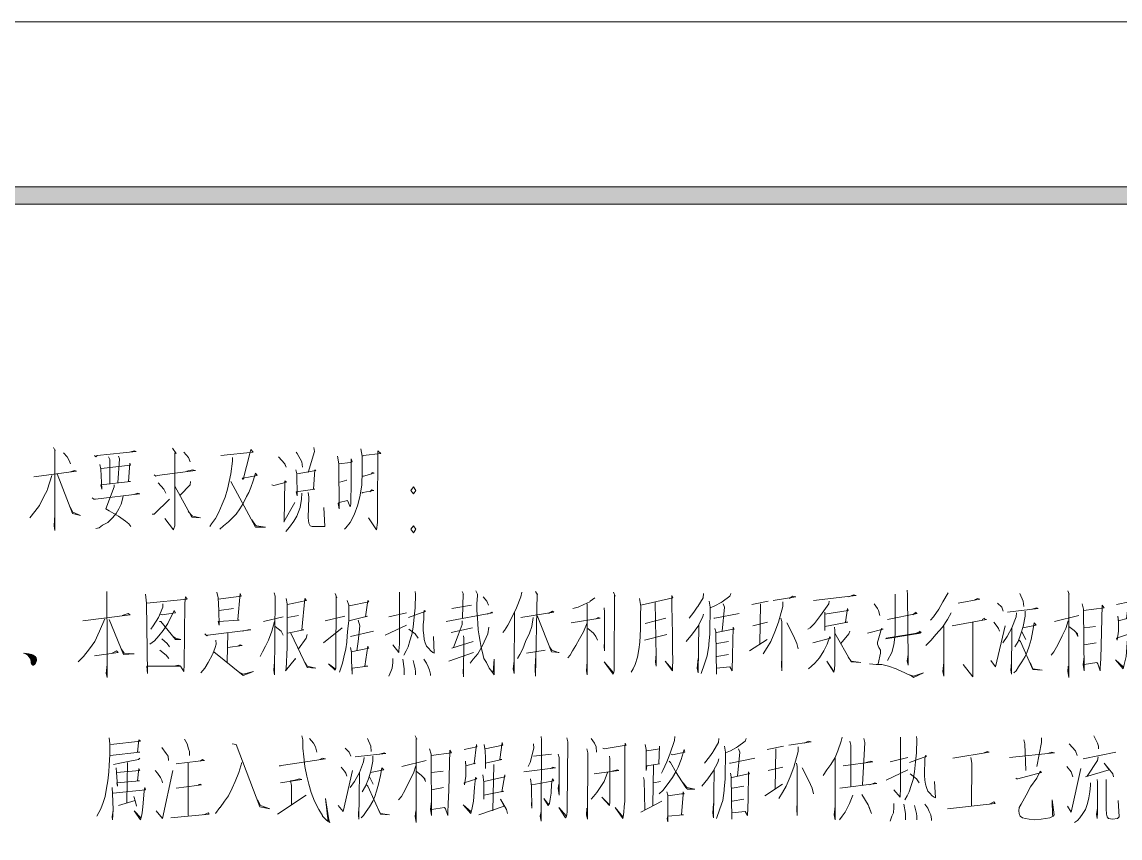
# Model space of a CAD drawing. Header units: millimetres. Extents: x 0 to 829, y 0 to 586.
# Drawn here: x 531.2 to 593.6, y 539.2 to 585.6 of the extents above; entities that cross this region are included whole.
import ezdxf

# ---------------------------------------------------------------- set-up
doc = ezdxf.new("R2010")
doc.units = ezdxf.units.MM

msp = doc.modelspace()

# ---------------------------------------------------------------- hatches: boundary and pattern name
h = msp.add_hatch(color=0)
h.dxf.hatch_style = 2
h.paths.add_polyline_path([(819.788528, 576.266028), (818.80075, 575.281778), (25.142472, 575.281778), (24.154694, 576.266028)])

# ---------------------------------------------------------------- linework, layer by layer
at = {"color": 0, "lineweight": 0}
for points in [[(0, 0), (0, 585.632278), (829.154778, 585.632278), (829.154778, 0)], [(819.788528, 576.266028), (818.80075, 575.281778), (25.142472, 575.281778), (24.154694, 576.266028)], [(553.469528, 558.810583), (553.607111, 559.004611), (553.469528, 559.198639), (553.335472, 559.004611)], [(553.469528, 556.598667), (553.607111, 556.792694), (553.469528, 556.986722), (553.335472, 556.792694)]]:
    msp.add_lwpolyline(points, close=True, dxfattribs=at)
for points in [[(533.011944, 561.449361), (533.121306, 561.255333), (533.093083, 561.332944), (533.093083, 556.715083), (533.064861, 556.986722), (533.093083, 557.607611)], [(533.583444, 561.138917), (533.798639, 560.906083), (533.908, 560.712056), (533.989139, 560.518028)], [(535.347333, 560.983694), (535.428472, 560.906083), (535.509611, 560.983694), (537.710944, 561.216528), (537.601583, 561.255333), (537.329944, 561.177722)], [(539.778222, 561.410556), (539.993417, 561.100111), (539.912278, 561.138917), (539.912278, 557.53), (539.912278, 557.258361), (539.912278, 556.986722), (539.859361, 556.8315), (539.831139, 556.753889), (539.340778, 557.413583)], [(540.427333, 561.177722), (540.698972, 560.867278), (540.783639, 560.634444)], [(542.519306, 560.983694), (544.367861, 561.177722), (544.233806, 561.332944), (544.177361, 561.100111), (543.986861, 560.362806), (543.796361, 559.6255), (543.743444, 559.703111), (543.796361, 559.703111), (544.586583, 559.858333), (544.505444, 559.97475), (544.367861, 559.547889), (544.233806, 559.159833), (544.124444, 558.888194), (543.986861, 558.655361), (543.796361, 558.267306), (543.609389, 557.956861), (543.390667, 557.646417), (543.200167, 557.452389), (542.95675, 557.219556), (542.685111, 556.986722), (542.466389, 556.792694)], [(546.812611, 561.177722), (546.869056, 561.100111), (547.140694, 560.634444), (547.168917, 560.324)], [(547.818028, 561.449361), (547.84625, 561.216528), (547.493472, 560.013556)], [(550.4815, 561.37175), (550.562639, 560.944889), (550.562639, 560.052361), (550.537944, 559.315056), (550.453278, 558.732972), (550.319222, 558.189694), (550.1005, 557.607611), (549.885306, 557.18075), (549.638361, 556.870306), (549.557222, 556.792694)], [(550.590861, 560.944889), (550.619083, 560.983694), (551.6245, 561.100111), (551.458694, 561.255333), (551.458694, 560.983694), (551.434, 558.112083), (551.434, 557.568806), (551.434, 557.18075), (551.377556, 556.753889), (550.915417, 557.452389)], [(535.647194, 560.479222), (535.700111, 560.207583), (535.756556, 559.082222), (535.700111, 559.315056), (537.386389, 559.509083), (537.277028, 559.509083), (537.358167, 560.556833), (537.386389, 560.440417), (535.728333, 560.246389)], [(536.137556, 560.906083), (536.218694, 560.750861), (536.218694, 559.353861)], [(536.705528, 560.944889), (536.761972, 560.789667), (536.680833, 559.431472)], [(543.200167, 560.867278), (543.200167, 560.67325), (543.090806, 559.935944), (543.009667, 559.509083), (542.900306, 559.082222), (542.76625, 558.616556), (542.603972, 558.2285), (542.413472, 557.762833), (542.222972, 557.413583), (542.00425, 557.103139), (541.894889, 556.947917)], [(545.807194, 560.906083), (546.1635, 560.518028), (546.244639, 560.324), (546.135278, 560.556833)], [(549.151528, 560.944889), (549.232667, 560.518028), (549.260889, 557.956861), (549.204444, 558.267306), (549.260889, 558.306111), (549.723028, 558.422528), (549.885306, 558.073278), (549.91, 558.2285), (549.938222, 559.509083), (549.938222, 560.789667), (549.994667, 560.634444), (549.885306, 560.595639), (549.260889, 560.518028)], [(532.930806, 559.858333), (532.683861, 559.082222), (532.659167, 559.004611), (532.468667, 558.655361), (532.221722, 558.150889), (531.950083, 557.801639), (531.678444, 557.452389)], [(531.897167, 559.780722), (534.317222, 560.091167), (534.207861, 560.129972), (533.989139, 560.052361)], [(533.227139, 559.935944), (534.0985, 557.685222), (534.560639, 557.568806), (534.126722, 557.762833), (533.960917, 558.073278)], [(538.744583, 559.897139), (538.825722, 559.819528), (538.906861, 559.858333), (541.079972, 560.129972), (540.917694, 560.168778), (540.593139, 560.091167)], [(546.787917, 560.168778), (546.840833, 559.935944), (546.869056, 558.694167), (546.812611, 558.927), (547.874472, 559.082222), (547.793333, 559.082222), (547.874472, 560.168778), (547.927389, 560.129972), (546.869056, 559.935944)], [(550.590861, 559.819528), (550.643778, 559.819528), (551.2435, 559.97475), (551.162361, 560.013556), (551.081222, 559.97475)], [(536.462111, 559.315056), (536.462111, 559.198639), (535.999972, 557.956861), (536.190472, 557.840444), (536.705528, 557.53), (537.11475, 557.258361), (537.30525, 557.103139), (537.414611, 556.947917)], [(538.963306, 559.431472), (539.287861, 559.082222), (539.397222, 558.849389)], [(539.912278, 559.237444), (540.889472, 557.491194), (541.379833, 557.452389), (540.917694, 557.53), (540.674278, 557.801639)], [(540.808333, 559.509083), (540.783639, 559.315056), (540.212139, 558.732972)], [(543.090806, 559.509083), (544.505444, 556.909111), (545.073417, 556.909111), (544.558361, 556.986722), (544.505444, 557.025528), (544.286722, 557.335972)], [(545.429722, 559.315056), (545.535556, 559.27625), (546.269333, 559.470278), (546.1635, 559.547889), (546.135278, 557.219556), (546.107056, 557.219556), (546.731472, 558.306111)], [(549.285583, 559.470278), (549.694806, 559.586694), (549.666583, 559.586694)], [(535.213278, 558.57775), (535.319111, 558.500139), (535.403778, 558.500139), (537.929667, 558.810583), (537.792083, 558.849389), (537.576889, 558.771778)], [(536.977167, 558.655361), (536.867806, 558.2285), (536.73375, 557.956861), (536.571472, 557.685222), (536.380972, 557.452389), (536.109333, 557.18075), (535.809472, 557.025528), (535.618972, 556.870306), (535.428472, 556.8315)], [(547.140694, 558.849389), (547.112472, 558.500139), (547.031333, 558.034472), (546.840833, 557.53), (546.678556, 557.258361), (546.435139, 556.909111), (546.216417, 556.676278)], [(547.493472, 558.888194), (547.521694, 558.616556), (547.493472, 557.452389), (547.521694, 557.141944), (547.602833, 556.986722), (547.712194, 556.947917), (548.445972, 556.947917), (548.389528, 558.034472)], [(550.537944, 558.849389), (550.590861, 558.888194), (551.215278, 559.004611), (551.105917, 559.043417), (551.000083, 558.927)], [(538.635222, 557.646417), (538.744583, 557.646417), (539.612417, 558.500139)], [(536.049361, 553.254333), (536.074056, 550.06875), (536.074056, 548.361306), (536.021139, 548.594139), (536.074056, 549.098611)], [(538.247167, 553.099111), (538.303611, 552.594639), (538.356528, 548.594139), (538.331833, 549.021), (540.258, 549.021), (540.123944, 549.059806), (539.852306, 549.021)], [(538.331833, 552.594639), (540.614306, 552.827472), (540.529639, 552.943889), (540.476722, 552.594639), (540.4485, 549.098611), (540.423806, 548.710556), (540.233306, 549.021)], [(542.297056, 553.215528), (542.378194, 552.905083), (542.406417, 552.167778), (542.434639, 551.349333), (542.378194, 551.546889), (543.574111, 551.6245), (543.492972, 551.663306), (543.627028, 553.137917), (543.683472, 552.982694), (542.378194, 552.827472)], [(545.556722, 553.176722), (545.613167, 552.982694), (545.584944, 548.516528), (545.532028, 548.788167), (545.584944, 549.253833)], [(549.035111, 553.137917), (549.11625, 552.905083), (549.091556, 552.982694), (549.063333, 549.176222), (549.063333, 548.904583), (549.035111, 548.788167), (548.654111, 549.137417), (549.035111, 548.865778)], [(552.675778, 553.215528), (552.675778, 550.76725), (552.675778, 550.262778), (552.651083, 549.874722), (552.651083, 549.797111), (552.294778, 550.223972)], [(553.571833, 553.254333), (553.600056, 553.099111), (553.571833, 552.323), (553.518917, 551.818528), (553.466, 551.232917), (553.381333, 550.806056), (553.2755, 550.456806), (553.166139, 550.107556), (553.056778, 549.874722), (552.922722, 549.641889)], [(556.235306, 553.254333), (556.316444, 553.099111), (556.29175, 553.137917), (556.263528, 551.740917)], [(557.025528, 553.293139), (557.106667, 553.099111), (557.106667, 553.0215), (557.078444, 552.555833), (557.078444, 552.167778), (557.106667, 551.740917), (557.131361, 551.430472), (557.159583, 551.077694), (557.2125, 550.728444), (557.268944, 550.418), (557.321861, 550.06875), (557.403, 549.797111), (557.484139, 549.447861), (557.621722, 549.215028), (557.784, 548.904583), (557.921583, 548.710556), (558.055639, 548.516528), (558.055639, 549.409056), (558.002722, 548.67175)], [(557.431222, 552.943889), (557.649944, 552.711056), (557.731083, 552.478222)], [(559.632556, 553.215528), (559.579639, 552.943889), (559.332694, 552.323), (559.061056, 551.779722), (558.845861, 551.349333), (558.655361, 551.038889), (558.546, 550.922472)], [(560.41925, 553.254333), (560.528611, 553.060306), (560.500389, 553.137917), (560.41925, 548.438917), (560.394556, 548.826972), (560.41925, 549.447861)], [(563.788278, 552.905083), (563.516639, 552.711056), (563.491944, 552.67225), (563.163861, 552.517028), (562.839306, 552.361806), (562.539444, 552.284194)], [(564.850139, 553.215528), (564.931278, 552.982694), (564.903056, 553.060306), (564.874833, 548.982194), (564.874833, 548.749361), (564.850139, 548.594139), (564.821917, 548.555333), (564.306861, 549.253833), (564.850139, 548.632944)], [(566.398833, 552.478222), (568.219167, 552.905083), (568.162722, 553.0215), (568.162722, 552.439417), (568.190944, 550.844861), (568.190944, 550.029944), (568.190944, 549.913528), (568.219167, 549.331444), (568.190944, 548.943389), (568.190944, 548.749361), (567.781722, 549.292639), (568.162722, 548.865778)], [(569.958361, 553.137917), (569.930139, 552.905083), (569.630278, 552.400611), (569.605583, 552.361806), (569.415083, 552.090167), (569.143444, 551.740917)], [(571.507056, 553.137917), (571.450611, 552.982694), (571.016694, 552.67225), (570.963778, 552.633444), (570.611, 552.439417), (570.335833, 552.323)], [(573.923583, 552.749861), (575.200639, 552.943889), (575.038361, 552.982694), (574.819639, 552.866278)], [(576.206056, 552.749861), (578.626111, 553.0215), (578.488528, 553.060306), (578.216889, 552.943889)], [(580.852139, 553.099111), (580.852139, 551.663306), (580.852139, 551.585694), (580.852139, 550.806056), (580.771, 550.223972), (580.661639, 549.797111), (580.418222, 549.331444)], [(581.533, 553.331944), (581.557694, 553.060306), (581.585917, 549.37025), (581.585917, 549.059806), (581.533, 549.292639), (581.585917, 549.680694)], [(583.868389, 553.176722), (583.568528, 552.67225), (583.325111, 552.245389), (583.02525, 551.818528), (582.862972, 551.6245)], [(587.942972, 553.137917), (588.133472, 552.711056), (588.161694, 552.400611)], [(590.662889, 553.293139), (590.744028, 553.099111), (590.715806, 553.137917), (590.715806, 548.361306), (590.662889, 548.710556), (590.687583, 549.021)], [(539.227889, 552.555833), (539.227889, 552.361806), (538.980944, 551.779722), (538.684611, 551.310528), (538.547028, 551.1165)], [(542.434639, 552.167778), (543.249556, 552.284194)], [(546.237583, 552.866278), (546.2905, 552.555833), (546.2905, 551.232917), (546.2905, 551.155306), (546.2905, 550.146361), (546.2905, 550.06875), (546.237583, 548.865778), (546.209361, 548.749361), (546.780861, 549.447861), (546.752639, 549.37025)], [(546.318722, 552.517028), (547.405278, 552.749861), (547.295917, 552.866278), (547.133639, 551.077694), (547.243, 551.077694), (546.318722, 550.883667)], [(549.715972, 552.749861), (549.797111, 552.478222), (549.797111, 552.012556), (549.797111, 551.585694), (549.740667, 551.155306), (549.715972, 550.728444), (549.68775, 550.379194), (549.634833, 549.991139), (549.525472, 549.525472), (549.444333, 549.176222), (549.278528, 548.67175)], [(549.821806, 552.439417), (550.936583, 552.67225), (550.883667, 552.749861), (550.746083, 551.818528), (550.855444, 551.857333), (549.797111, 551.585694)], [(555.663806, 552.284194), (556.778583, 552.478222)], [(563.354361, 552.555833), (563.354361, 548.516528), (563.301444, 548.749361), (563.354361, 549.253833)], [(564.306861, 552.323), (564.331556, 552.090167), (564.331556, 549.874722), (564.306861, 550.146361), (564.331556, 550.379194)], [(566.317694, 552.866278), (566.398833, 552.400611), (566.370611, 551.934944), (566.370611, 551.1165), (566.342389, 550.379194), (566.289472, 549.952333), (566.208333, 549.525472), (566.07075, 549.098611), (565.961389, 548.865778), (565.855556, 548.67175)], [(567.21375, 552.633444), (567.266667, 549.564278), (567.266667, 549.021), (567.238444, 549.253833), (567.266667, 549.7195)], [(570.282917, 552.711056), (570.335833, 552.361806), (570.311139, 550.922472), (570.311139, 550.844861), (570.254694, 550.262778), (570.254694, 550.185167), (570.173556, 549.603083), (570.011278, 549.137417), (569.820778, 548.594139)], [(571.069611, 552.555833), (571.154278, 552.361806), (571.016694, 551.000083)], [(572.702972, 552.517028), (573.623722, 552.711056)], [(573.189806, 552.555833), (573.161583, 550.262778)], [(574.466861, 552.67225), (574.466861, 552.400611), (574.223444, 551.508083), (574.004722, 550.961278), (573.789528, 550.418), (573.570806, 550.06875), (573.352083, 549.7195)], [(577.102111, 552.711056), (577.077417, 552.555833), (576.615278, 551.896139), (576.2625, 551.430472), (576.015556, 551.194111), (575.8815, 551.1165)], [(576.858694, 552.090167), (576.858694, 551.038889), (576.858694, 551.271722), (578.163972, 551.508083), (578.026389, 551.508083), (578.13575, 552.284194), (578.188667, 552.167778), (576.858694, 551.97375)], [(579.656222, 552.555833), (579.846722, 552.284194), (579.927861, 552.128972)], [(584.439889, 552.594639), (585.6605, 552.827472), (585.526444, 552.866278), (585.364167, 552.788667)], [(586.665917, 552.594639), (586.912861, 552.361806), (586.994, 552.128972)], [(587.237417, 552.090167), (588.976611, 552.284194), (588.895472, 552.323), (588.623833, 552.245389)], [(591.477806, 552.555833), (591.558944, 552.245389), (591.583639, 548.749361), (591.530722, 549.098611), (591.583639, 549.564278)], [(591.558944, 552.167778), (592.726639, 552.323), (592.617278, 552.478222), (592.564361, 550.185167), (592.536139, 549.447861), (592.507917, 548.904583), (592.507917, 548.749361), (592.373861, 549.137417), (592.317417, 549.215028), (591.583639, 549.098611)], [(593.432194, 552.517028), (594.165972, 552.67225), (594.13775, 552.788667), (594.003694, 551.702111), (594.084833, 551.740917), (593.541556, 551.585694), (593.513333, 551.857333), (593.541556, 551.508083), (593.541556, 551.000083), (593.460417, 550.495611), (593.432194, 550.612028), (594.165972, 550.844861), (594.084833, 550.922472), (594.031917, 550.340389), (593.975472, 549.564278), (593.866111, 549.098611), (593.813194, 548.865778), (593.379278, 549.37025), (593.813194, 548.982194)], [(535.94, 551.702111), (535.640139, 551.000083), (535.3685, 550.418), (535.068639, 549.991139), (534.715861, 549.564278), (534.416, 549.253833)], [(534.687639, 551.585694), (537.379333, 551.934944), (537.269972, 552.012556), (536.917194, 551.896139)], [(536.183417, 551.663306), (536.998333, 549.680694), (537.598056, 549.7195), (537.026556, 549.758306), (536.864278, 549.991139)], [(539.090306, 551.97375), (539.199667, 551.934944), (539.961667, 552.051361), (539.880528, 552.167778), (539.524222, 551.430472), (539.252583, 551.038889), (539.009167, 550.728444), (538.76575, 550.456806), (538.494111, 550.262778)], [(546.075306, 551.818528), (544.960528, 551.546889)], [(546.318722, 551.779722), (546.943139, 551.896139)], [(548.463611, 551.585694), (549.578389, 551.857333)], [(552.079583, 551.818528), (553.085, 552.051361)], [(553.194361, 551.779722), (554.171556, 552.128972), (554.090417, 552.167778), (554.062194, 551.97375), (554.062194, 551.663306), (554.033972, 551.388139), (554.033972, 551.038889), (554.062194, 550.76725), (554.090417, 550.534417), (554.143333, 550.340389), (554.224472, 550.146361), (554.333833, 550.029944), (554.471417, 549.874722), (554.57725, 549.797111), (554.658389, 549.758306), (554.605472, 550.689639)], [(555.33925, 551.546889), (557.9745, 552.051361), (557.921583, 552.090167), (557.674639, 551.97375)], [(559.223333, 552.090167), (559.198639, 548.594139), (559.142194, 548.865778), (559.198639, 549.292639)], [(560.285194, 551.779722), (560.204056, 551.271722), (560.066472, 550.883667), (559.851278, 550.418), (559.685472, 549.991139), (559.523194, 549.680694), (559.389139, 549.447861)], [(559.579639, 551.779722), (561.452889, 552.090167), (561.37175, 552.128972), (561.153028, 552.012556)], [(560.500389, 551.896139), (561.315306, 549.835917), (561.75275, 549.797111), (561.696306, 549.797111), (561.343528, 549.913528), (561.209472, 550.107556)], [(562.430083, 551.469278), (564.088139, 551.740917), (563.978778, 551.779722), (563.844722, 551.702111)], [(567.809944, 551.740917), (566.64225, 551.430472)], [(569.958361, 551.97375), (569.901917, 551.779722), (569.630278, 551.271722), (569.333944, 550.844861), (568.977639, 550.418)], [(570.554556, 551.740917), (570.611, 551.740917), (571.993889, 552.012556)], [(574.3575, 551.740917), (574.413944, 551.546889), (574.413944, 548.749361), (574.385722, 549.098611), (574.413944, 549.525472)], [(579.903167, 552.167778), (579.984306, 551.896139)], [(580.418222, 551.663306), (582.100972, 552.012556), (582.019833, 552.051361), (582.048056, 552.090167), (581.885778, 551.97375)], [(580.418222, 551.663306), (582.100972, 552.012556), (582.019833, 552.051361), (581.857556, 551.934944)], [(584.030667, 552.051361), (583.815472, 551.663306), (583.543833, 551.232917), (583.162833, 550.806056), (582.891194, 550.495611), (582.591333, 550.185167)], [(584.087111, 551.310528), (586.0415, 551.663306), (585.907444, 551.702111), (585.932139, 551.740917), (585.798083, 551.663306)], [(587.752472, 552.051361), (587.727778, 551.818528), (587.480833, 551.194111), (587.209194, 550.689639), (586.965778, 550.340389)], [(588.242833, 552.128972), (588.242833, 551.857333), (588.133472, 551.271722), (587.999417, 550.844861), (587.837139, 550.418), (587.646639, 550.107556)], [(589.900889, 551.546889), (591.287306, 551.896139)], [(539.037389, 551.546889), (539.118528, 551.546889), (539.961667, 550.534417), (540.258, 550.534417), (539.961667, 550.612028), (539.824083, 550.689639)], [(541.619722, 550.844861), (541.725556, 550.728444), (541.782, 550.76725), (544.22675, 551.077694), (544.089167, 551.077694), (543.764611, 551.000083)], [(545.584944, 551.546889), (545.422667, 551.000083), (545.232167, 550.495611), (545.069889, 550.146361), (544.904083, 549.835917), (544.770028, 549.564278)], [(545.613167, 551.271722), (545.965944, 551.000083), (546.075306, 550.76725)], [(548.357778, 550.340389), (549.416111, 551.194111)], [(550.340389, 551.6245), (550.421528, 551.310528), (550.340389, 550.418), (550.25925, 549.874722)], [(551.860861, 550.76725), (553.085, 551.349333)], [(553.219056, 551.1165), (553.571833, 550.844861), (553.737639, 550.612028)], [(556.835028, 551.194111), (555.610889, 550.922472)], [(556.235306, 551.585694), (556.235306, 551.388139), (556.020111, 550.76725), (555.748472, 550.06875), (555.663806, 550.029944), (556.859722, 550.418)], [(557.755778, 551.232917), (557.702861, 550.844861), (557.403, 550.185167), (557.106667, 549.680694), (557.131361, 549.7195), (556.859722, 549.409056), (556.697444, 549.176222)], [(563.354361, 551.469278), (563.135639, 550.961278), (562.920444, 550.573222), (562.701722, 550.185167), (562.511222, 549.874722), (562.377167, 549.641889), (562.239583, 549.486667)], [(563.382583, 551.155306), (563.707139, 550.883667), (563.844722, 550.689639), (563.925861, 550.495611)], [(569.686722, 551.349333), (569.6585, 548.632944), (569.605583, 548.904583), (569.6585, 549.447861)], [(570.611, 551.155306), (570.663917, 550.961278), (570.692139, 548.555333), (570.692139, 548.904583), (571.450611, 548.982194), (571.588194, 548.749361), (571.612889, 549.641889), (571.641111, 551.232917), (571.697556, 551.1165), (571.641111, 551.1165), (570.692139, 550.922472)], [(573.599028, 551.508083), (572.755889, 551.310528)], [(574.685583, 551.469278), (575.066583, 550.728444), (575.257083, 550.301583), (575.338222, 549.991139)], [(577.401972, 551.232917), (577.430194, 551.038889), (577.430194, 549.137417), (577.401972, 548.826972), (577.37375, 548.67175), (576.968056, 549.292639), (577.37375, 548.710556)], [(579.275222, 550.883667), (580.174806, 551.1165), (580.065444, 551.155306), (579.874944, 550.495611), (579.846722, 550.379194), (579.846722, 550.262778), (579.927861, 550.06875), (580.009, 549.913528), (580.009, 549.758306), (579.874944, 549.137417)], [(583.624972, 551.271722), (583.624972, 548.438917), (583.568528, 548.710556), (583.624972, 549.215028)], [(585.254806, 551.508083), (585.254806, 549.952333), (585.254806, 548.632944), (585.254806, 548.400111), (584.711528, 549.098611)], [(586.288444, 549.331444), (586.560083, 548.982194), (587.103361, 551.310528)], [(586.450722, 551.508083), (586.641222, 551.271722), (586.722361, 551.155306), (586.775278, 551.000083)], [(587.480833, 551.194111), (587.456139, 548.555333), (587.427917, 548.788167), (587.456139, 549.215028)], [(588.108778, 551.194111), (588.86725, 551.349333), (588.757889, 551.469278), (588.67675, 551.038889), (588.570917, 550.534417), (588.461556, 550.146361), (588.352194, 549.835917), (588.242833, 549.564278), (588.052333, 549.253833), (587.861833, 548.982194), (587.727778, 548.749361), (587.590194, 548.632944)], [(590.687583, 551.585694), (590.553528, 551.155306), (590.334806, 550.728444), (590.091389, 550.223972), (589.872667, 549.835917), (589.710389, 549.641889)], [(590.715806, 551.271722), (591.015667, 551.038889), (591.206167, 550.844861), (591.230861, 550.689639), (591.1215, 550.922472)], [(591.583639, 551.194111), (592.236278, 551.271722)], [(539.171444, 550.573222), (539.471306, 550.301583), (539.608889, 550.107556)], [(542.244139, 550.495611), (542.268833, 550.262778), (542.215917, 550.06875), (542.078333, 549.7195), (542.053639, 549.680694), (541.806694, 549.215028), (541.619722, 548.904583), (541.401, 548.632944)], [(542.921472, 550.883667), (542.89325, 549.253833)], [(546.509222, 550.883667), (547.4335, 548.943389), (547.920333, 548.904583), (547.4335, 549.021), (547.295917, 549.215028)], [(547.4335, 550.806056), (547.377056, 550.612028), (546.943139, 549.991139)], [(549.906472, 550.689639), (551.208222, 551.000083)], [(556.316444, 550.728444), (556.344667, 550.612028), (556.316444, 548.400111), (556.29175, 548.710556), (556.316444, 549.021)], [(566.614028, 550.495611), (567.866389, 550.806056)], [(570.716833, 550.301583), (571.369472, 550.418)], [(572.565389, 549.874722), (573.570806, 550.534417)], [(576.177833, 550.340389), (577.18325, 550.612028), (577.130333, 550.689639), (576.99275, 550.262778), (576.805778, 549.874722), (576.558833, 549.486667), (576.287194, 549.176222), (576.096694, 549.021), (575.934417, 548.865778)], [(577.430194, 550.883667), (578.354472, 549.253833), (578.89775, 549.215028), (578.354472, 549.292639), (578.188667, 549.525472)], [(578.269806, 551.000083), (578.216889, 550.844861), (577.75475, 550.301583)], [(580.308861, 550.573222), (582.291472, 550.883667), (582.210333, 550.961278), (581.966917, 550.844861)], [(580.337083, 550.612028), (582.319694, 550.922472), (582.238556, 551.000083)], [(587.890056, 550.495611), (587.971194, 550.418), (588.67675, 548.826972), (589.195333, 548.788167), (588.67675, 548.865778), (588.514472, 549.215028)], [(588.052333, 550.961278), (588.271056, 550.534417)], [(535.340278, 549.603083), (536.698472, 549.797111), (536.592639, 549.874722), (536.345694, 549.758306)], [(539.065611, 549.913528), (539.418389, 549.641889), (539.580667, 549.447861)], [(542.134778, 549.835917), (543.792833, 548.477722), (544.389028, 548.710556), (543.792833, 548.555333), (543.574111, 548.67175)], [(542.921472, 550.06875), (543.736389, 550.185167), (543.627028, 550.223972), (543.521194, 550.146361)], [(549.906472, 550.06875), (549.959389, 549.797111), (549.959389, 549.331444), (549.987611, 548.555333), (549.987611, 548.904583), (550.883667, 549.021), (550.721389, 549.021), (550.883667, 550.146361), (550.936583, 550.029944), (549.931167, 549.835917)], [(555.476833, 549.292639), (556.887944, 549.797111)], [(560.962528, 549.913528), (559.904194, 549.758306)], [(591.583639, 550.223972), (592.2645, 550.340389)], [(531.346833, 549.758306), (531.618472, 549.7195), (531.78075, 549.680694), (531.861889, 549.641889), (531.918333, 549.603083), (531.97125, 549.564278), (532.027694, 549.486667), (532.052389, 549.409056), (532.052389, 549.331444), (531.999472, 549.176222), (531.946556, 549.098611), (531.890111, 549.059806), (531.837194, 549.059806), (531.78075, 549.098611), (531.756056, 549.176222), (531.756056, 549.253833), (531.727833, 549.37025), (531.674917, 549.486667), (531.565556, 549.641889), (531.456194, 549.7195), (531.318611, 549.758306)], [(531.456194, 549.7195), (531.59025, 549.7195)], [(531.537333, 549.680694), (531.537333, 549.7195)], [(531.756056, 549.680694), (531.537333, 549.680694)], [(531.565556, 549.641889), (531.861889, 549.641889)], [(531.59025, 549.7195), (531.59025, 549.603083)], [(531.918333, 549.603083), (531.59025, 549.603083)], [(531.646694, 549.525472), (531.646694, 549.680694)], [(531.646694, 549.564278), (531.946556, 549.564278)], [(532.027694, 549.486667), (531.674917, 549.486667)], [(531.699611, 549.680694), (531.699611, 549.447861)], [(531.727833, 549.409056), (532.052389, 549.409056)], [(531.756056, 549.176222), (531.756056, 549.680694)], [(532.052389, 549.331444), (531.756056, 549.331444)], [(531.756056, 549.253833), (532.027694, 549.253833)], [(531.999472, 549.176222), (531.756056, 549.176222)], [(531.808972, 549.641889), (531.808972, 549.098611)], [(531.861889, 549.059806), (531.861889, 549.641889)], [(531.918333, 549.603083), (531.918333, 549.098611)], [(531.97125, 549.137417), (531.97125, 549.564278)], [(532.027694, 549.486667), (532.027694, 549.253833)], [(552.294778, 549.447861), (552.294778, 549.215028), (552.270083, 548.904583), (552.188944, 548.710556), (552.079583, 548.438917)], [(552.866278, 549.409056), (552.947417, 548.865778), (552.947417, 548.632944), (552.947417, 548.516528)], [(553.466, 549.331444), (553.518917, 549.098611), (553.571833, 548.865778), (553.600056, 548.710556), (553.600056, 548.516528)], [(554.062194, 549.409056), (554.224472, 549.176222), (554.305611, 548.982194), (554.38675, 548.788167), (554.443194, 548.555333), (554.443194, 548.477722)], [(571.369472, 549.680694), (570.716833, 549.564278)], [(531.78075, 549.098611), (531.946556, 549.098611)], [(579.384583, 549.137417), (579.765583, 549.098611), (580.090139, 549.098611), (580.471139, 549.021), (580.908583, 548.865778), (580.989722, 548.826972), (581.395417, 548.632944), (581.804639, 548.438917), (581.885778, 548.361306), (582.457278, 548.632944), (581.885778, 548.438917), (581.557694, 548.555333)], [(536.190472, 544.939361), (536.218694, 544.590111), (536.218694, 543.969222), (536.190472, 543.387139), (536.16225, 542.999083), (536.109333, 542.494611), (536.028194, 542.06775), (535.947056, 541.602083), (535.837694, 541.252833), (535.700111, 540.903583), (535.484917, 540.476722)], [(536.271611, 544.551306), (537.957889, 544.745333), (537.873222, 544.822944), (537.792083, 544.124444), (537.929667, 544.124444), (536.243389, 543.930417)], [(540.455556, 544.86175), (540.617833, 544.590111), (540.698972, 544.318472), (540.755417, 544.16325), (540.755417, 543.930417)], [(547.140694, 545.055778), (547.193611, 544.822944), (547.193611, 544.357278), (547.250056, 543.852806), (547.302972, 543.309528), (547.412333, 542.76625), (547.521694, 542.300583), (547.65575, 541.834917), (547.84625, 541.330444), (548.089667, 540.864778), (548.308389, 540.515528), (548.308389, 540.476722), (548.551806, 540.243889), (548.717611, 540.127472), (548.661167, 540.282694), (548.470667, 541.485667), (548.632944, 540.166278)], [(547.574611, 544.900556), (547.793333, 544.628917), (547.899167, 544.434889), (547.983833, 544.124444)], [(550.8625, 544.900556), (551.053, 544.473694), (551.081222, 544.16325)], [(553.578889, 545.055778), (553.660028, 544.86175), (553.635333, 544.900556), (553.635333, 540.127472), (553.578889, 540.476722), (553.607111, 540.787167)], [(560.726167, 545.016972), (560.754389, 544.822944), (560.726167, 540.205083), (560.669722, 540.476722), (560.726167, 540.748361)], [(562.193722, 544.939361), (562.246639, 544.706528), (562.218417, 540.981194), (562.218417, 540.748361), (562.193722, 540.554333), (562.1655, 540.476722), (562.112583, 540.399111), (561.731583, 540.981194), (562.1655, 540.476722)], [(563.580139, 544.900556), (563.767111, 544.628917), (563.851778, 544.434889), (563.876472, 544.124444)], [(568.332056, 545.016972), (568.307361, 544.784139), (568.035722, 544.008028), (567.869917, 543.581167), (567.654722, 543.076694), (567.573583, 542.921472)], [(570.83325, 544.900556), (570.805028, 544.667722), (570.508694, 544.16325), (570.480472, 544.124444), (570.289972, 543.852806), (570.018333, 543.503556)], [(572.381944, 544.900556), (572.329028, 544.745333), (571.891583, 544.434889), (571.838667, 544.396083), (571.485889, 544.202056), (571.21425, 544.085639)], [(577.842944, 544.978167), (577.790028, 544.745333), (577.599528, 544.202056), (577.43725, 543.814), (577.190306, 543.425944), (576.975111, 543.1155), (576.756389, 542.805056)], [(579.067083, 544.900556), (579.12, 544.667722), (578.985944, 542.261778)], [(581.159056, 544.978167), (581.159056, 542.533417), (581.159056, 542.028944), (581.130833, 541.640889), (581.130833, 541.563278), (580.778056, 541.990139)], [(582.055111, 545.016972), (582.083333, 544.86175), (582.055111, 544.085639), (581.998667, 543.581167), (581.94575, 542.999083), (581.864611, 542.572222), (581.75525, 542.222972), (581.645889, 541.873722), (581.540056, 541.640889), (581.402472, 541.408056)], [(588.16875, 544.822944), (588.221667, 544.590111), (588.278111, 543.076694)], [(589.174167, 544.939361), (589.174167, 544.667722), (588.902528, 543.309528)], [(592.133972, 545.055778), (592.352694, 544.628917), (592.405611, 544.473694), (592.405611, 544.318472)], [(539.1785, 544.396083), (539.421917, 544.046833), (539.531278, 543.891611), (539.5595, 543.658778)], [(543.171944, 544.590111), (543.390667, 544.551306), (544.748861, 541.02), (545.320361, 540.903583), (544.777083, 541.097611), (544.614806, 541.408056)], [(549.585444, 544.357278), (549.828861, 544.124444), (549.91, 543.891611)], [(554.393806, 544.318472), (554.474944, 544.008028), (554.503167, 540.515528), (554.45025, 540.864778), (554.503167, 541.330444)], [(554.474944, 543.930417), (555.646167, 544.085639), (555.536806, 544.240861), (555.480361, 541.951333), (555.455667, 541.214028), (555.427444, 540.67075), (555.427444, 540.515528), (555.289861, 540.903583), (555.236944, 540.981194), (554.503167, 540.864778)], [(556.351722, 544.279667), (557.0855, 544.434889), (557.057278, 544.551306), (556.923222, 543.46475), (557.004361, 543.503556), (556.461083, 543.348333), (556.432861, 543.619972), (556.461083, 543.270722), (556.461083, 542.76625), (556.379944, 542.261778), (556.351722, 542.378194), (557.0855, 542.611028), (557.004361, 542.688639), (556.947917, 542.106556), (556.895, 541.330444), (556.785639, 540.864778), (556.732722, 540.631944), (556.295278, 541.136417), (556.732722, 540.748361)], [(557.491194, 544.551306), (557.547639, 544.202056), (557.572333, 543.775194), (557.572333, 543.193111), (557.572333, 543.503556), (558.496611, 543.697583), (558.38725, 543.697583), (558.524833, 544.667722), (558.553056, 544.5125), (557.547639, 544.318472)], [(560.29225, 544.590111), (560.316944, 544.357278), (560.10175, 543.542361), (559.992389, 543.309528)], [(563.333194, 544.318472), (563.389639, 544.085639), (563.361417, 540.3215), (563.3085, 540.554333), (563.333194, 540.942389)], [(564.22925, 544.357278), (564.310389, 544.318472), (565.56275, 544.5125), (565.506306, 544.628917), (565.481611, 544.318472), (565.481611, 541.330444), (565.453389, 541.02), (565.425167, 540.709556), (565.400472, 540.437917), (565.37225, 540.360306), (564.938333, 540.981194), (565.37225, 540.437917)], [(566.649306, 544.551306), (566.702222, 544.279667), (566.702222, 543.930417), (566.702222, 543.387139), (566.702222, 543.076694), (566.730444, 543.348333), (567.464222, 543.46475), (567.411306, 543.46475), (567.464222, 544.473694), (567.464222, 544.396083), (567.464222, 544.318472), (566.730444, 544.202056)], [(568.116861, 544.008028), (568.198, 543.969222), (568.903556, 544.124444), (568.850639, 544.279667), (568.684833, 543.697583), (568.522556, 543.270722), (568.3885, 542.999083), (568.198, 542.688639), (567.898139, 542.261778), (567.654722, 541.951333), (567.436, 541.757306)], [(571.157806, 544.473694), (571.21425, 544.124444), (571.186028, 542.688639), (571.186028, 542.611028), (571.133111, 542.028944), (571.133111, 541.951333), (571.051972, 541.36925), (570.886167, 540.903583), (570.695667, 540.360306)], [(571.948028, 544.318472), (572.029167, 544.124444), (571.891583, 542.76625)], [(573.577861, 544.279667), (574.502139, 544.473694)], [(574.064694, 544.318472), (574.04, 542.028944)], [(575.34175, 544.434889), (575.34175, 544.16325), (575.098333, 543.270722), (574.883139, 542.727444), (574.664417, 542.184167), (574.445694, 541.834917), (574.2305, 541.485667)], [(574.798472, 544.5125), (576.075528, 544.706528), (575.91325, 544.745333), (575.698056, 544.628917)], [(578.276861, 544.745333), (578.333306, 544.5125), (578.333306, 542.184167)], [(584.118861, 543.775194), (586.186139, 544.124444), (586.076778, 544.16325), (585.9145, 544.085639)], [(590.747556, 544.590111), (591.103861, 544.202056), (591.185, 543.930417)], [(537.929667, 543.775194), (537.848528, 543.697583), (537.167667, 543.581167), (536.786667, 543.503556), (536.433889, 543.425944)], [(537.224111, 543.542361), (537.195889, 541.252833)], [(539.993417, 543.46475), (541.245778, 543.619972), (541.598556, 543.658778), (541.489194, 543.697583), (541.351611, 543.619972)], [(543.715222, 543.542361), (543.552944, 542.960278), (543.33775, 542.455806), (543.171944, 542.06775), (542.95675, 541.640889), (542.738028, 541.330444), (542.494611, 540.981194), (542.466389, 540.981194), (542.222972, 540.631944)], [(548.146111, 543.697583), (548.308389, 543.775194), (548.470667, 543.736389), (545.835417, 543.348333), (545.916556, 543.348333)], [(550.672, 543.814), (550.643778, 543.581167), (550.400361, 542.960278), (550.128722, 542.455806), (549.885306, 542.106556)], [(550.156944, 543.852806), (551.896139, 544.046833), (551.815, 544.085639), (551.543361, 544.008028)], [(551.162361, 543.891611), (551.162361, 543.619972), (551.053, 543.037889), (550.915417, 542.611028), (550.753139, 542.184167), (550.562639, 541.873722)], [(552.820417, 543.309528), (554.203306, 543.658778)], [(560.29225, 543.891611), (561.322361, 544.008028)], [(561.703361, 544.008028), (561.756278, 543.814), (561.756278, 541.679694), (561.703361, 542.06775), (561.731583, 542.300583)], [(564.61025, 543.891611), (564.638472, 543.736389), (564.638472, 541.291639), (564.61025, 541.097611), (564.176333, 541.563278), (564.61025, 541.136417)], [(568.0075, 543.619972), (568.088639, 543.542361), (568.413194, 542.960278), (568.713056, 542.494611), (568.96, 542.106556), (569.041139, 542.028944), (569.475056, 542.028944), (569.012917, 542.106556), (568.794194, 542.378194)], [(570.83325, 543.736389), (570.780333, 543.542361), (570.508694, 543.037889), (570.208833, 542.611028), (569.856056, 542.184167)], [(571.429444, 543.503556), (571.485889, 543.503556), (572.872306, 543.775194)], [(577.43725, 543.814), (577.43725, 540.282694), (577.380806, 540.554333), (577.43725, 541.058806)], [(577.895861, 543.348333), (579.582139, 543.581167), (579.472778, 543.619972), (579.201139, 543.542361)], [(580.559333, 543.581167), (581.56475, 543.814)], [(581.674111, 543.542361), (582.651306, 543.891611), (582.570167, 543.930417), (582.545472, 543.736389), (582.545472, 543.425944), (582.51725, 543.154306), (582.51725, 542.805056), (582.545472, 542.533417), (582.570167, 542.300583), (582.626611, 542.106556), (582.70775, 541.912528), (582.817111, 541.796111), (582.951167, 541.640889), (583.060528, 541.563278), (583.141667, 541.524472), (583.08875, 542.455806)], [(585.1525, 543.814), (585.205417, 543.503556), (585.180722, 541.058806)], [(587.353833, 543.814), (589.907944, 544.085639), (589.717444, 544.124444), (589.526944, 544.046833)], [(591.537778, 543.736389), (593.386333, 544.124444)], [(592.380917, 543.852806), (592.352694, 543.658778), (591.752972, 542.76625), (591.671833, 542.727444), (593.005333, 543.1155), (592.733694, 543.503556), (593.220528, 542.882667), (593.24875, 542.727444)], [(536.571472, 543.231917), (536.596167, 542.960278), (536.652611, 542.184167), (536.624389, 542.378194), (537.901444, 542.494611), (537.792083, 542.494611), (537.873222, 543.193111), (537.929667, 543.076694), (536.596167, 542.960278)], [(538.7975, 543.076694), (538.935083, 542.921472), (539.097361, 542.688639), (539.1785, 542.533417), (539.206722, 542.378194)], [(538.853944, 540.787167), (539.206722, 540.360306), (539.802917, 543.076694)], [(540.674278, 543.503556), (540.674278, 540.515528)], [(549.204444, 541.097611), (549.476083, 540.748361), (550.019361, 543.076694)], [(549.366722, 543.270722), (549.557222, 543.037889), (549.638361, 542.921472), (549.694806, 542.76625)], [(550.400361, 542.960278), (550.372139, 540.3215), (550.347444, 540.554333), (550.372139, 540.981194)], [(551.024778, 542.960278), (551.786778, 543.1155), (551.677417, 543.231917), (551.596278, 542.805056), (551.486917, 542.300583), (551.377556, 541.912528), (551.271722, 541.602083), (551.162361, 541.330444), (550.971861, 541.02), (550.781361, 540.748361), (550.643778, 540.515528), (550.509722, 540.399111)], [(553.607111, 543.348333), (553.469528, 542.921472), (553.254333, 542.494611), (553.007389, 541.990139), (552.792194, 541.602083), (552.629917, 541.408056)], [(553.635333, 543.037889), (553.931667, 542.805056), (554.122167, 542.611028), (554.150389, 542.455806), (554.041028, 542.688639)], [(554.503167, 542.960278), (555.155806, 543.037889)], [(558.034472, 543.425944), (557.981556, 540.787167)], [(559.748972, 542.999083), (561.541083, 543.231917), (561.512861, 543.231917), (561.4035, 543.270722), (561.269444, 543.193111)], [(564.500889, 542.960278), (564.310389, 542.455806), (564.095194, 542.106556), (563.904694, 541.834917), (563.714194, 541.602083), (563.580139, 541.446861)], [(563.742417, 542.882667), (565.153528, 543.076694), (565.072389, 543.1155), (564.772528, 543.037889)], [(567.111444, 543.387139), (567.083222, 541.097611)], [(570.561611, 543.1155), (570.533389, 540.399111), (570.480472, 540.67075), (570.533389, 541.214028)], [(571.485889, 542.921472), (571.538806, 542.727444), (571.567028, 540.3215), (571.567028, 540.67075), (572.329028, 540.748361), (572.463083, 540.515528), (572.491306, 541.408056), (572.516, 542.999083), (572.572444, 542.882667), (572.516, 542.882667), (571.567028, 542.688639)], [(574.473917, 543.270722), (573.630778, 543.076694)], [(575.235917, 543.503556), (575.288833, 543.309528), (575.288833, 540.515528), (575.260611, 540.864778), (575.288833, 541.291639)], [(575.560472, 543.231917), (575.941472, 542.494611), (576.131972, 542.06775), (576.213111, 541.757306)], [(580.344139, 542.533417), (581.56475, 543.1155)], [(587.706611, 542.649833), (587.759528, 542.611028), (587.815972, 542.611028), (589.174167, 542.960278), (589.093028, 543.037889), (588.902528, 542.649833), (588.54975, 542.145361), (588.302806, 541.679694), (588.006472, 541.175222), (587.897111, 540.981194), (587.868889, 540.787167), (587.897111, 540.631944), (587.950028, 540.476722), (588.087611, 540.399111), (588.249889, 540.360306), (588.468611, 540.3215), (588.793167, 540.282694), (589.145944, 540.3215), (589.389361, 540.360306), (589.636306, 540.399111), (589.826806, 540.476722), (589.879722, 540.554333), (589.770361, 541.408056), (589.798583, 540.515528)], [(590.6135, 543.309528), (590.856917, 542.999083), (590.938056, 542.727444)], [(590.641722, 541.058806), (590.856917, 540.709556), (591.400194, 543.193111)], [(539.993417, 542.06775), (541.161111, 542.222972), (541.43275, 542.261778), (541.351611, 542.300583), (541.245778, 542.261778)], [(545.916556, 542.378194), (547.140694, 542.572222), (546.978417, 542.611028), (546.731472, 542.533417), (546.488056, 542.494611), (546.540972, 542.222972), (546.540972, 541.136417)], [(550.971861, 542.727444), (551.187056, 542.300583)], [(557.410056, 542.843861), (557.4665, 542.417), (557.4665, 541.990139), (557.4665, 541.446861), (557.4665, 541.679694), (558.605972, 541.912528), (558.496611, 541.873722), (558.658889, 542.843861), (558.658889, 542.727444), (557.491194, 542.455806)], [(560.126444, 542.611028), (560.182889, 542.184167), (560.182889, 542.106556), (560.207583, 540.942389), (560.182889, 541.175222), (560.207583, 541.36925)], [(560.207583, 542.261778), (561.459944, 542.494611), (561.378806, 542.611028), (561.322361, 542.300583), (561.297667, 541.796111), (561.241222, 541.446861), (561.213, 541.214028), (561.131861, 541.097611), (560.888444, 541.485667), (561.160083, 541.136417)], [(566.539944, 542.688639), (566.592861, 542.533417), (566.621083, 540.864778)], [(567.111444, 542.378194), (567.517139, 542.455806)], [(573.440278, 541.640889), (574.445694, 542.300583)], [(577.708889, 542.06775), (579.800861, 542.339389), (579.6915, 542.378194), (579.419861, 542.261778)], [(581.702333, 542.882667), (582.055111, 542.611028), (582.217389, 542.378194)], [(591.943472, 542.378194), (591.943472, 542.222972), (591.918778, 541.873722), (591.862333, 541.524472), (591.781194, 541.214028), (591.671833, 540.864778), (591.509556, 540.631944), (591.347278, 540.399111), (591.209694, 540.243889), (591.047417, 540.127472)], [(592.324472, 542.572222), (592.352694, 542.417), (592.352694, 540.709556), (592.324472, 540.360306), (592.299778, 540.593139), (592.352694, 540.942389)], [(592.843056, 542.572222), (592.843056, 540.903583), (592.86775, 540.593139), (592.895972, 540.437917), (592.977111, 540.360306), (593.195833, 540.3215), (593.492167, 540.360306), (593.576833, 540.437917), (593.520389, 541.36925)], [(536.35275, 542.106556), (536.380972, 541.757306), (536.409194, 540.864778), (536.380972, 540.282694), (536.35275, 540.437917), (536.409194, 540.825972)], [(536.409194, 541.796111), (538.254222, 541.990139), (538.201306, 542.106556), (538.173083, 541.912528), (538.091944, 541.02), (538.063722, 540.67075), (538.010806, 540.476722), (537.957889, 540.282694), (537.601583, 540.787167), (537.982583, 540.399111)], [(545.754278, 540.593139), (547.384111, 541.679694)], [(550.809583, 542.261778), (550.890722, 542.184167), (551.596278, 540.593139), (552.111333, 540.554333), (551.596278, 540.631944), (551.434, 540.981194)], [(554.503167, 541.990139), (555.184028, 542.106556)], [(567.869917, 541.873722), (567.926361, 541.679694), (567.926361, 540.166278), (567.898139, 540.360306), (567.926361, 540.476722), (568.822417, 540.554333), (568.713056, 540.554333), (568.794194, 541.7185), (568.794194, 541.873722), (568.850639, 541.757306), (568.713056, 541.757306), (567.954583, 541.640889)], [(571.59525, 542.06775), (572.244361, 542.184167)], [(578.442667, 541.679694), (578.252167, 541.214028), (578.005222, 540.709556), (577.842944, 540.476722), (577.680667, 540.282694)], [(578.957722, 541.7185), (579.3105, 541.136417), (579.391639, 540.942389), (579.501, 540.631944), (579.363417, 541.02)], [(536.705528, 541.097611), (537.658028, 541.36925)], [(537.576889, 541.602083), (537.68625, 541.291639), (537.739167, 541.058806)], [(557.194861, 540.554333), (558.634194, 541.058806), (558.415472, 541.446861), (558.76825, 540.864778), (558.796472, 540.709556), (558.824694, 540.631944)], [(566.405889, 540.709556), (567.598278, 541.330444)], [(572.244361, 541.446861), (571.59525, 541.330444)], [(580.778056, 541.214028), (580.778056, 540.981194), (580.749833, 540.67075), (580.668694, 540.476722), (580.559333, 540.205083)], [(581.349556, 541.175222), (581.430694, 540.631944), (581.430694, 540.399111), (581.430694, 540.282694)], [(581.94575, 541.097611), (581.998667, 540.864778), (582.055111, 540.631944), (582.083333, 540.476722), (582.083333, 540.282694)], [(582.545472, 541.175222), (582.70775, 540.942389), (582.788889, 540.748361), (582.870028, 540.554333), (582.922944, 540.3215), (582.922944, 540.243889)], [(583.819, 540.903583), (586.538917, 541.214028), (586.457778, 541.291639), (586.210833, 541.175222)], [(539.693556, 540.399111), (541.870194, 540.593139), (541.81375, 540.67075), (541.570333, 540.554333)]]:
    msp.add_lwpolyline(points, dxfattribs=at)

doc.saveas('drawing.dxf')
